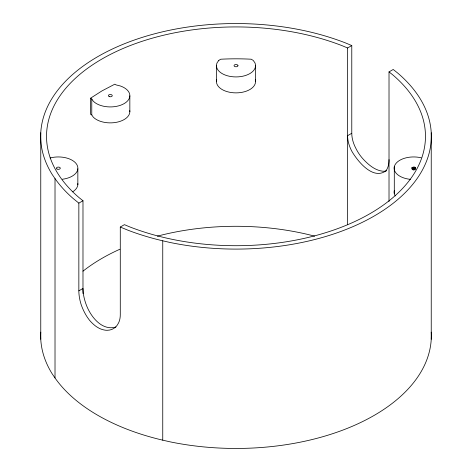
<?xml version="1.0" encoding="UTF-8"?>
<svg xmlns="http://www.w3.org/2000/svg" width="472" height="472" viewBox="0 0 472 472"><rect width="100%" height="100%" fill="white"/><g stroke="black" fill="none" stroke-linecap="round" stroke-linejoin="round"><path stroke-width="0.71" d="M411.967 167.654C412.805 173.106 419.325 165.07 411.967 167.654L411.967 169.106M90.482 98.241L102.023 90.866L114.826 84.187L116.077 84.907L120.33 85.969A19.535 11.275 0 0 1 123.912 103.746A19.535 11.275 0 0 1 93.249 101.144L91.769 98.984L90.482 98.241L90.482 114.195L91.769 114.932L93.249 117.091A19.535 11.275 0 0 0 116.065 122.378A19.535 11.275 0 0 0 129.765 110.59M120.283 227.05L128.189 230.301A195.243 112.719 0 0 0 162.751 240.808L169.832 242.425A195.331 112.773 0 0 0 390.344 205.438A195.331 112.773 0 0 0 397.554 72.93L393.211 69.478L389.017 71.897L392.71 74.83A189.473 109.392 0 0 1 369.977 213.668A189.473 109.392 0 0 1 129.499 226.796L124.419 224.66L120.283 227.05L120.283 314.771A28.945 19.258 50.9 0 1 118.584 322.877L117.304 325.055A29.358 18.561 54.8 0 1 109.539 330.064L107.061 330.312A29.329 17.488 58.3 0 1 99.285 328.347L96.683 326.842A29.329 16.361 61.6 0 1 89.415 320.128L87.338 317.249A29.358 15.169 64.7 0 1 80.995 304.092L80.057 300.635A28.945 13.7 67.7 0 1 78.848 290.846L78.848 203.125L82.983 200.742L79.29 197.803A189.473 109.392 0 0 1 102.023 58.971A189.473 109.392 0 0 1 342.501 45.843L347.581 47.973L351.776 45.554L351.776 133.275A29.016 19.169 51.5 0 0 354.743 146.043L356.325 149.276A29.4 18.497 55.1 0 0 365.015 161.011C369.812 165.825 375.7 170.386 382.656 171.2A29.4 15.305 64.5 0 0 386.627 170.758M78.848 290.846L82.983 288.457A29.111 14.302 66.5 0 0 86.382 305.124C90.795 316.712 101.899 331.155 115.959 327.025M351.776 133.275L347.581 135.694A29.111 18.986 52.5 0 0 352.094 151.718C357.935 161.507 372.803 179.968 385.618 171.07A29.111 14.302 66.5 0 0 389.022 159.619M40.763 332.141A195.331 112.773 0 0 0 52.215 373.883L55.017 377.972A195.243 112.719 0 0 0 162.751 440.169L169.832 441.786A195.331 112.773 0 0 0 431.237 332.141M351.776 45.554L345.793 43.046A195.331 112.773 0 0 0 116.277 47.212A195.331 112.773 0 0 0 52.215 174.522L55.017 178.611A195.243 112.719 0 0 0 73.225 198.565L78.848 203.125M431.237 132.78L431.237 339.221M415.549 167.926L415.549 169.377M415.354 167.654L415.354 169.106M415.041 167.418L415.041 168.87M414.64 167.241L414.64 169.413M414.168 167.129L414.168 170.026M413.661 167.088L413.661 169.991M413.153 167.129L413.153 170.026M412.681 167.241L412.681 169.413M412.28 167.418L412.28 168.87M394.297 166.746L394.297 193.614M389.017 71.897L389.017 201.485M347.581 47.973L347.581 224.566M255.535 65.643L255.535 81.597M216.465 65.643L216.465 81.597M162.751 240.808L162.751 440.169M129.841 95.822L129.841 111.77M91.769 98.984L91.769 114.932M82.983 200.742L82.983 293.602M77.845 168.793L77.845 184.741M55.017 178.611L55.017 377.972M40.763 132.78L40.763 339.221M50.103 157.99A19.535 11.275 0 0 1 76.859 164.634A19.535 11.275 0 0 1 62.428 179.242M77.845 183.561A19.535 11.275 0 0 1 72.641 191.85M410.392 179.336A19.535 11.275 0 0 1 394.893 165.094A19.535 11.275 0 0 1 421.136 157.795M395.247 195.91A19.535 11.275 0 0 1 394.297 190.67M82.983 271.17A189.473 109.392 0 0 1 119.87 249.245M157.353 236.159A189.473 109.392 0 0 1 314.647 236.159M255.293 79.827A19.535 11.275 0 0 1 236 92.872A19.535 11.275 0 0 1 216.707 79.827M237.953 65.643L237.888 65.938A1.953 1.127 0 0 1 234.619 66.446L234.307 66.21A1.953 1.127 0 0 1 235.493 64.558A1.953 1.127 0 0 1 237.953 65.643M218.849 60.333L217.132 62.729A19.535 11.275 0 0 0 236 76.924A19.535 11.275 0 0 0 254.868 62.729L253.175 60.369L251.175 59.212A168.457 97.256 0 0 0 220.784 59.218L218.849 60.333M56.959 169.011A1.953 1.127 0 0 0 60.227 168.51A1.953 1.127 0 0 0 57.832 167.129A1.953 1.127 0 0 0 56.959 169.011M109.333 96.624A1.953 1.127 0 0 0 112.265 95.651A1.953 1.127 0 0 0 109.333 94.671A1.953 1.127 0 0 0 109.333 96.624"/></g></svg>
